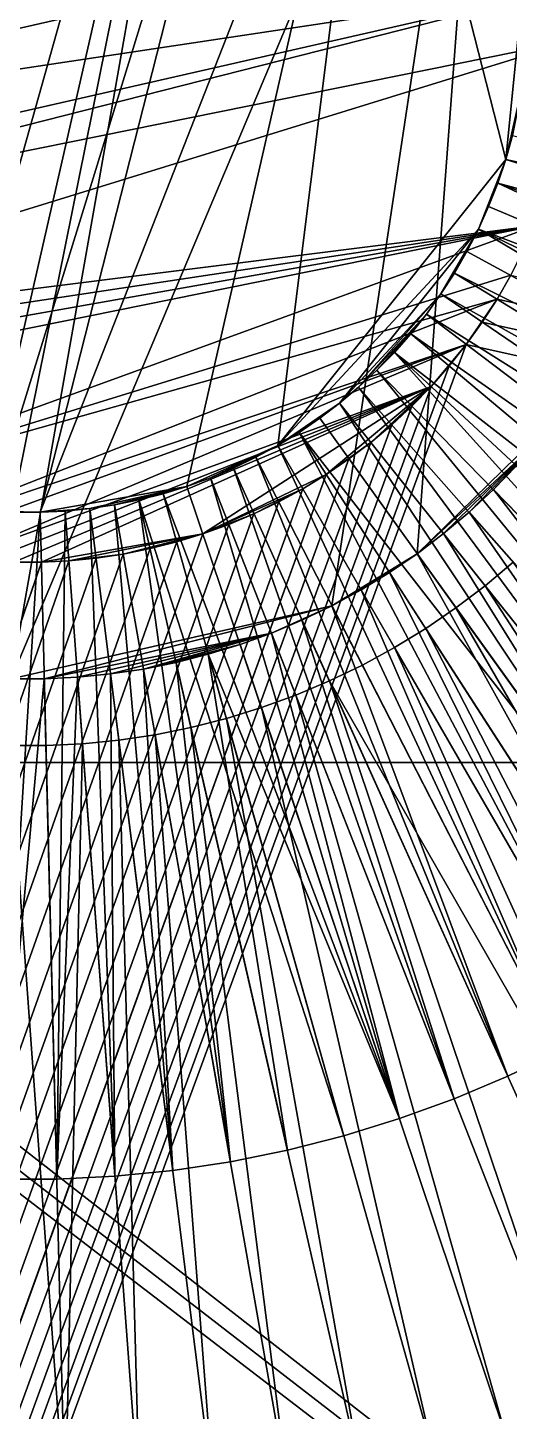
# Model space of a CAD drawing. Header units: millimetres. Extents: x 0 to 520, y -2 to 382.
# Drawn here: x 37 to 38.444, y 65.805 to 69.953 of the extents above; entities that cross this region are included whole.
import ezdxf

# ---------------------------------------------------------------- set-up
doc = ezdxf.new("R2010")
doc.units = ezdxf.units.MM

msp = doc.modelspace()

# ---------------------------------------------------------------- linework, layer by layer
at = {"layer": 'BRASS', "color": 52}
for points in [[(509.2, 369.2, 103), (10.8, 369.2, 103), (10.8, 10.8, 103)], [(509.2, 369.2, 103), (10.8, 10.8, 103), (509.2, 10.8, 103)], [(38.4079, 189.1396, 86), (38.4491, 189.2109, 86), (184.2473, 38.4683, 86)], [(38.3633, 189.0705, 86), (38.4079, 189.1396, 86), (184.175, 38.4289, 86)], [(184.175, 38.4289, 86), (38.4079, 189.1396, 86), (184.2473, 38.4683, 86)], [(38.3633, 70.9295, 86), (38.3633, 189.0705, 86), (184.1048, 38.386, 86)], [(184.1048, 38.386, 86), (38.3633, 189.0705, 86), (184.175, 38.4289, 86)], [(38.3633, 70.9295, 86), (184.1048, 38.386, 86), (38.4079, 70.8604, 86)], [(38.4079, 70.8604, 86), (184.0368, 38.3397, 86), (38.4491, 70.7891, 86)], [(38.4079, 70.8604, 86), (184.1048, 38.386, 86), (184.0368, 38.3397, 86)], [(35.35, 70, 92), (38.6173, 70.3269, 92), (35.3521, 69.9178, 92)], [(35.3521, 69.9178, 92), (38.6173, 70.3269, 92), (35.3582, 69.8357, 92)], [(35.3582, 69.8357, 92), (38.6173, 70.3269, 92), (35.3684, 69.7541, 92)], [(35.3684, 69.7541, 92), (38.6173, 70.3269, 92), (35.401, 69.5929, 92)], [(35.401, 69.5929, 92), (38.6173, 70.3269, 92), (38.6479, 70.0822, 92)], [(35.401, 69.5929, 92), (38.6479, 70.0822, 92), (35.4796, 69.3591, 92)], [(35.4796, 69.3591, 92), (38.6479, 70.0822, 92), (35.5134, 69.2841, 92)], [(35.5134, 69.2841, 92), (38.6479, 70.0822, 92), (38.6479, 69.9178, 92)], [(35.5134, 69.2841, 92), (38.6479, 69.9178, 92), (35.6847, 69.0037, 92)], [(35.6847, 69.0037, 92), (38.6479, 69.9178, 92), (38.5204, 69.3591, 92)], [(35.6847, 69.0037, 92), (38.5204, 69.3591, 92), (35.736, 68.9394, 92)], [(35.736, 68.9394, 92), (38.5204, 69.3591, 92), (35.7905, 68.8777, 92)], [(35.7905, 68.8777, 92), (38.5204, 69.3591, 92), (35.8479, 68.8188, 92)], [(35.8479, 68.8188, 92), (38.5204, 69.3591, 92), (36.2473, 68.5317, 92)], [(36.2473, 68.5317, 92), (38.5204, 69.3591, 92), (38.4491, 69.2109, 92)], [(36.2473, 68.5317, 92), (38.4491, 69.2109, 92), (38.4079, 69.1396, 92)], [(38.4491, 69.2109, 86), (183.3582, 36.8357, 86), (38.4079, 69.1396, 86)], [(38.4079, 69.1396, 92), (38.4491, 69.2109, 92), (38.4079, 69.1396, 86)], [(38.4079, 69.1396, 86), (38.4491, 69.2109, 92), (38.4491, 69.2109, 86)], [(36.2473, 68.5317, 92), (38.4079, 69.1396, 92), (36.5531, 68.4117, 92)], [(36.5531, 68.4117, 92), (38.4079, 69.1396, 92), (38.3153, 69.0037, 92)], [(38.3153, 69.0037, 92), (38.4079, 69.1396, 92), (38.3633, 69.0705, 92)], [(38.4079, 69.1396, 86), (183.3684, 36.7541, 86), (38.3633, 69.0705, 86)], [(38.3633, 69.0705, 92), (38.4079, 69.1396, 92), (38.3633, 69.0705, 86)], [(38.3633, 69.0705, 86), (38.4079, 69.1396, 92), (38.4079, 69.1396, 86)], [(38.4079, 69.1396, 86), (183.3582, 36.8357, 86), (183.3684, 36.7541, 86)], [(38.3633, 69.0705, 86), (183.3827, 36.6731, 86), (38.3153, 69.0037, 86)], [(38.3153, 69.0037, 92), (38.3633, 69.0705, 92), (38.3153, 69.0037, 86)], [(38.3153, 69.0037, 86), (38.3633, 69.0705, 92), (38.3633, 69.0705, 86)], [(38.3633, 69.0705, 86), (183.3684, 36.7541, 86), (183.3827, 36.6731, 86)], [(38.264, 68.9394, 86), (38.3153, 69.0037, 86), (20.5, 20.5, 86)], [(38.3153, 69.0037, 86), (183.401, 36.5929, 86), (20.5, 20.5, 86)], [(36.5531, 68.4117, 92), (38.3153, 69.0037, 92), (36.6328, 68.3914, 92)], [(36.6328, 68.3914, 92), (38.3153, 69.0037, 92), (36.7948, 68.3628, 92)], [(36.7948, 68.3628, 92), (38.3153, 69.0037, 92), (38.2095, 68.8777, 92)], [(38.2095, 68.8777, 92), (38.3153, 69.0037, 92), (38.264, 68.9394, 92)], [(38.264, 68.9394, 92), (38.3153, 69.0037, 92), (38.264, 68.9394, 86)], [(38.264, 68.9394, 86), (38.3153, 69.0037, 92), (38.3153, 69.0037, 86)], [(38.3153, 69.0037, 86), (183.3827, 36.6731, 86), (183.401, 36.5929, 86)], [(38.2095, 68.8777, 86), (38.264, 68.9394, 86), (20.5, 20.5, 86)], [(38.2095, 68.8777, 92), (38.264, 68.9394, 92), (38.2095, 68.8777, 86)], [(38.2095, 68.8777, 86), (38.264, 68.9394, 92), (38.264, 68.9394, 86)], [(38.1521, 68.8188, 86), (38.2095, 68.8777, 86), (20.5, 20.5, 86)], [(36.7948, 68.3628, 92), (38.2095, 68.8777, 92), (36.8767, 68.3546, 92)], [(36.8767, 68.3546, 92), (38.2095, 68.8777, 92), (36.9589, 68.3505, 92)], [(36.9589, 68.3505, 92), (38.2095, 68.8777, 92), (37.0411, 68.3505, 92)], [(37.0411, 68.3505, 92), (38.2095, 68.8777, 92), (37.5255, 68.4359, 92)], [(37.5255, 68.4359, 92), (38.2095, 68.8777, 92), (37.8952, 68.614, 92)], [(37.8952, 68.614, 92), (38.2095, 68.8777, 92), (38.0288, 68.71, 92)], [(38.0288, 68.71, 92), (38.2095, 68.8777, 92), (38.1521, 68.8188, 92)], [(38.1521, 68.8188, 86), (38.2095, 68.8777, 92), (38.2095, 68.8777, 86)], [(38.1521, 68.8188, 92), (38.2095, 68.8777, 92), (38.1521, 68.8188, 86)], [(38.0918, 68.7629, 86), (38.1521, 68.8188, 86), (20.5, 20.5, 86)], [(38.0288, 68.71, 92), (38.1521, 68.8188, 92), (38.0918, 68.7629, 92)], [(38.0918, 68.7629, 86), (38.0918, 68.7629, 92), (38.1521, 68.8188, 86)], [(38.0918, 68.7629, 92), (38.1521, 68.8188, 92), (38.1521, 68.8188, 86)], [(38.0288, 68.71, 86), (38.0918, 68.7629, 86), (20.5, 20.5, 86)], [(38.0288, 68.71, 86), (38.0918, 68.7629, 92), (38.0918, 68.7629, 86)], [(38.0288, 68.71, 92), (38.0918, 68.7629, 92), (38.0288, 68.71, 86)], [(37.9632, 68.6603, 86), (38.0288, 68.71, 86), (20.5, 20.5, 86)], [(37.8952, 68.614, 92), (38.0288, 68.71, 92), (37.9632, 68.6603, 92)], [(37.9632, 68.6603, 86), (37.9632, 68.6603, 92), (38.0288, 68.71, 86)], [(37.9632, 68.6603, 92), (38.0288, 68.71, 92), (38.0288, 68.71, 86)], [(37.8952, 68.614, 86), (37.9632, 68.6603, 86), (20.5, 20.5, 86)], [(37.8952, 68.614, 86), (37.9632, 68.6603, 92), (37.9632, 68.6603, 86)], [(37.8952, 68.614, 92), (37.9632, 68.6603, 92), (37.8952, 68.614, 86)], [(37.825, 68.5711, 86), (37.8952, 68.614, 86), (20.5, 20.5, 86)], [(37.5255, 68.4359, 92), (37.8952, 68.614, 92), (37.825, 68.5711, 92)], [(37.825, 68.5711, 86), (37.8952, 68.614, 92), (37.8952, 68.614, 86)], [(37.825, 68.5711, 92), (37.8952, 68.614, 92), (37.825, 68.5711, 86)], [(37.7527, 68.5317, 86), (37.825, 68.5711, 86), (20.5, 20.5, 86)], [(37.5255, 68.4359, 92), (37.825, 68.5711, 92), (37.6786, 68.496, 92)], [(37.6786, 68.496, 92), (37.825, 68.5711, 92), (37.7527, 68.5317, 92)], [(37.7527, 68.5317, 86), (37.825, 68.5711, 92), (37.825, 68.5711, 86)], [(37.7527, 68.5317, 92), (37.825, 68.5711, 92), (37.7527, 68.5317, 86)], [(37.6786, 68.496, 86), (37.7527, 68.5317, 86), (20.5, 20.5, 86)], [(37.6786, 68.496, 86), (37.7527, 68.5317, 92), (37.7527, 68.5317, 86)], [(37.6786, 68.496, 92), (37.7527, 68.5317, 92), (37.6786, 68.496, 86)], [(37.6028, 68.4641, 86), (37.6786, 68.496, 86), (20.5, 20.5, 86)], [(37.5255, 68.4359, 86), (37.6028, 68.4641, 86), (20.5, 20.5, 86)], [(37.5255, 68.4359, 92), (37.6786, 68.496, 92), (37.6028, 68.4641, 92)], [(37.5255, 68.4359, 86), (37.6028, 68.4641, 92), (37.6028, 68.4641, 86)], [(37.5255, 68.4359, 92), (37.6028, 68.4641, 92), (37.5255, 68.4359, 86)], [(37.6028, 68.4641, 86), (37.6786, 68.496, 92), (37.6786, 68.496, 86)], [(37.6028, 68.4641, 92), (37.6786, 68.496, 92), (37.6028, 68.4641, 86)], [(37.4469, 68.4117, 86), (37.5255, 68.4359, 86), (20.5, 20.5, 86)], [(37.0411, 68.3505, 92), (37.5255, 68.4359, 92), (37.1233, 68.3546, 92)], [(37.1233, 68.3546, 92), (37.5255, 68.4359, 92), (37.2865, 68.3751, 92)], [(37.2865, 68.3751, 92), (37.5255, 68.4359, 92), (37.4469, 68.4117, 92)], [(37.4469, 68.4117, 86), (37.5255, 68.4359, 92), (37.5255, 68.4359, 86)], [(37.4469, 68.4117, 92), (37.5255, 68.4359, 92), (37.4469, 68.4117, 86)], [(37.3672, 68.3914, 86), (37.4469, 68.4117, 86), (20.5, 20.5, 86)], [(37.2865, 68.3751, 86), (37.3672, 68.3914, 86), (20.5, 20.5, 86)], [(37.2052, 68.3628, 86), (37.2865, 68.3751, 86), (20.5, 20.5, 86)], [(37.1233, 68.3546, 92), (37.2865, 68.3751, 92), (37.2052, 68.3628, 92)], [(37.2052, 68.3628, 86), (37.2865, 68.3751, 92), (37.2865, 68.3751, 86)], [(37.2052, 68.3628, 92), (37.2865, 68.3751, 92), (37.2052, 68.3628, 86)], [(37.2865, 68.3751, 92), (37.4469, 68.4117, 92), (37.3672, 68.3914, 92)], [(37.2865, 68.3751, 86), (37.2865, 68.3751, 92), (37.3672, 68.3914, 86)], [(37.2865, 68.3751, 92), (37.3672, 68.3914, 92), (37.3672, 68.3914, 86)], [(37.3672, 68.3914, 86), (37.4469, 68.4117, 92), (37.4469, 68.4117, 86)], [(37.3672, 68.3914, 92), (37.4469, 68.4117, 92), (37.3672, 68.3914, 86)], [(37.1233, 68.3546, 86), (37.2052, 68.3628, 86), (20.5, 20.5, 86)], [(37.0411, 68.3505, 86), (37.1233, 68.3546, 86), (20.5, 20.5, 86)], [(36.9589, 68.3505, 86), (37.0411, 68.3505, 86), (20.5, 20.5, 86)], [(36.9589, 68.3505, 86), (37.0411, 68.3505, 92), (37.0411, 68.3505, 86)], [(36.9589, 68.3505, 92), (37.0411, 68.3505, 92), (36.9589, 68.3505, 86)], [(37.0411, 68.3505, 86), (37.1233, 68.3546, 92), (37.1233, 68.3546, 86)], [(37.0411, 68.3505, 92), (37.1233, 68.3546, 92), (37.0411, 68.3505, 86)], [(37.1233, 68.3546, 86), (37.2052, 68.3628, 92), (37.2052, 68.3628, 86)], [(37.1233, 68.3546, 92), (37.2052, 68.3628, 92), (37.1233, 68.3546, 86)]]:
    msp.add_3dface(points, dxfattribs=at)
at = {"layer": 'STEEL', "color": 8}
for points in [[(37.637, 71.8959, 90), (36.4583, 71.9252, 90), (36, 68.2679, 90)], [(37.637, 71.8959, 90), (36, 68.2679, 90), (36.1774, 68.177, 90)], [(37.637, 71.8959, 90), (36.1774, 68.177, 90), (36.555, 68.0501, 90)], [(37.637, 71.8959, 90), (36.555, 68.0501, 90), (36.7513, 68.0155, 90)], [(37.637, 71.8959, 90), (36.7513, 68.0155, 90), (36.8505, 68.0056, 90)], [(37.637, 71.8959, 90), (36.8505, 68.0056, 90), (36.9501, 68.0006, 90)], [(38.3965, 71.4317, 90), (37.637, 71.8959, 90), (36.9501, 68.0006, 90)], [(36.5937, 71.4439, 80.4), (37.75, 71.299, 80.4), (36.8879, 68.5042, 80.4)], [(38.3965, 71.4317, 90), (36.9501, 68.0006, 90), (37.9124, 68.2203, 90)], [(38.3965, 71.4317, 90), (37.9124, 68.2203, 90), (38.1675, 68.3761, 90)], [(38.3965, 71.4317, 90), (38.1675, 68.3761, 90), (38.5943, 68.7924, 90)], [(38.3965, 71.4317, 90), (38.5943, 68.7924, 90), (38.9975, 70.0997, 90)], [(36.8879, 68.5042, 80.4), (37.75, 71.299, 80.4), (37.0374, 68.5005, 80.4)], [(37.75, 71.299, 80.4), (38.0474, 71.0738, 80.4), (37.0374, 68.5005, 80.4)], [(37.0374, 68.5005, 80.4), (38.0474, 71.0738, 80.4), (37.4777, 68.5781, 80.4)], [(37.4777, 68.5781, 80.4), (38.0474, 71.0738, 80.4), (37.75, 68.701, 80.4)], [(37.75, 68.701, 80.4), (38.0474, 71.0738, 80.4), (38.4334, 69.5579, 80.4)], [(38.4334, 69.5579, 80.4), (38.0474, 71.0738, 80.4), (38.4925, 70.1494, 80.4)], [(38.4334, 69.5579, 80.4), (38.4925, 70.1494, 80.4), (38.4832, 69.7764, 80.4)], [(38.4334, 69.5579, 80.4), (38.4832, 69.7764, 80.4), (38.4536, 69.6299, 80.4)], [(38.4536, 69.6299, 78.5), (40.3918, 69.1363, 78.5), (38.4334, 69.5579, 78.5)], [(38.4334, 69.5579, 80.4), (38.4536, 69.6299, 80.4), (38.4334, 69.5579, 78.5)], [(38.4334, 69.5579, 78.5), (38.4536, 69.6299, 80.4), (38.4536, 69.6299, 78.5)], [(37.75, 68.701, 80.4), (38.4334, 69.5579, 80.4), (38.3515, 69.3492, 80.4)], [(38.3515, 69.3492, 80.4), (38.4334, 69.5579, 80.4), (38.4095, 69.487, 80.4)], [(38.4334, 69.5579, 78.5), (40.3445, 68.9684, 78.5), (38.4095, 69.487, 78.5)], [(38.4095, 69.487, 78.5), (38.4095, 69.487, 80.4), (38.4334, 69.5579, 78.5)], [(38.4095, 69.487, 80.4), (38.4334, 69.5579, 80.4), (38.4334, 69.5579, 78.5)], [(38.4334, 69.5579, 78.5), (40.3918, 69.1363, 78.5), (40.3445, 68.9684, 78.5)], [(38.3515, 69.3492, 80.4), (38.4095, 69.487, 80.4), (38.3822, 69.4173, 80.4)], [(38.4095, 69.487, 78.5), (40.2252, 68.6405, 78.5), (38.3822, 69.4173, 78.5)], [(38.3822, 69.4173, 80.4), (38.4095, 69.487, 80.4), (38.3822, 69.4173, 78.5)], [(38.3822, 69.4173, 78.5), (38.4095, 69.487, 80.4), (38.4095, 69.487, 78.5)], [(38.4095, 69.487, 78.5), (40.2889, 68.8029, 78.5), (40.2252, 68.6405, 78.5)], [(38.4095, 69.487, 78.5), (40.3445, 68.9684, 78.5), (40.2889, 68.8029, 78.5)], [(38.3822, 69.4173, 78.5), (40.2252, 68.6405, 78.5), (38.3515, 69.3492, 78.5)], [(38.3515, 69.3492, 80.4), (38.3822, 69.4173, 80.4), (38.3515, 69.3492, 78.5)], [(38.3515, 69.3492, 78.5), (38.3822, 69.4173, 80.4), (38.3822, 69.4173, 78.5)], [(37.75, 68.701, 80.4), (38.3515, 69.3492, 80.4), (37.9352, 68.8273, 80.4)], [(37.9352, 68.8273, 80.4), (38.3515, 69.3492, 80.4), (38.2394, 69.155, 80.4)], [(38.2394, 69.155, 80.4), (38.3515, 69.3492, 80.4), (38.2799, 69.2178, 80.4)], [(38.2799, 69.2178, 80.4), (38.3515, 69.3492, 80.4), (38.3173, 69.2826, 80.4)], [(38.3515, 69.3492, 78.5), (40.0738, 68.3261, 78.5), (38.3173, 69.2826, 78.5)], [(38.3173, 69.2826, 80.4), (38.3515, 69.3492, 80.4), (38.3173, 69.2826, 78.5)], [(38.3173, 69.2826, 78.5), (38.3515, 69.3492, 80.4), (38.3515, 69.3492, 78.5)], [(38.3515, 69.3492, 78.5), (40.1534, 68.4814, 78.5), (40.0738, 68.3261, 78.5)], [(38.3515, 69.3492, 78.5), (40.2252, 68.6405, 78.5), (40.1534, 68.4814, 78.5)], [(38.3173, 69.2826, 78.5), (40.0738, 68.3261, 78.5), (38.2799, 69.2178, 78.5)], [(38.2799, 69.2178, 80.4), (38.3173, 69.2826, 80.4), (38.2799, 69.2178, 78.5)], [(38.2799, 69.2178, 78.5), (38.3173, 69.2826, 80.4), (38.3173, 69.2826, 78.5)], [(38.2799, 69.2178, 78.5), (39.9865, 68.175, 78.5), (38.2394, 69.155, 78.5)], [(38.2394, 69.155, 78.5), (38.2394, 69.155, 80.4), (38.2799, 69.2178, 78.5)], [(38.2394, 69.155, 80.4), (38.2799, 69.2178, 80.4), (38.2799, 69.2178, 78.5)], [(38.2799, 69.2178, 78.5), (40.0738, 68.3261, 78.5), (39.9865, 68.175, 78.5)], [(37.9352, 68.8273, 80.4), (38.2394, 69.155, 80.4), (37.9925, 68.8753, 80.4)], [(37.9925, 68.8753, 80.4), (38.2394, 69.155, 80.4), (38.1957, 69.0943, 80.4)], [(38.2394, 69.155, 78.5), (39.8918, 68.0284, 78.5), (38.1957, 69.0943, 78.5)], [(38.1957, 69.0943, 80.4), (38.2394, 69.155, 80.4), (38.1957, 69.0943, 78.5)], [(38.1957, 69.0943, 78.5), (38.2394, 69.155, 80.4), (38.2394, 69.155, 78.5)], [(38.2394, 69.155, 78.5), (39.9865, 68.175, 78.5), (39.8918, 68.0284, 78.5)], [(37.9925, 68.8753, 80.4), (38.1957, 69.0943, 80.4), (38.0474, 68.9262, 80.4)], [(38.0474, 68.9262, 80.4), (38.1957, 69.0943, 80.4), (38.1491, 69.0358, 80.4)], [(38.1957, 69.0943, 78.5), (39.79, 67.8867, 78.5), (38.1491, 69.0358, 78.5)], [(38.1491, 69.0358, 78.5), (38.1491, 69.0358, 80.4), (38.1957, 69.0943, 78.5)], [(38.1491, 69.0358, 80.4), (38.1957, 69.0943, 80.4), (38.1957, 69.0943, 78.5)], [(38.1957, 69.0943, 78.5), (39.8918, 68.0284, 78.5), (39.79, 67.8867, 78.5)], [(38.0474, 68.9262, 80.4), (38.1491, 69.0358, 80.4), (38.0996, 68.9797, 80.4)], [(38.1491, 69.0358, 78.5), (39.6812, 67.7502, 78.5), (38.0996, 68.9797, 78.5)], [(38.0996, 68.9797, 80.4), (38.1491, 69.0358, 80.4), (38.0996, 68.9797, 78.5)], [(38.0996, 68.9797, 78.5), (38.1491, 69.0358, 80.4), (38.1491, 69.0358, 78.5)], [(38.1491, 69.0358, 78.5), (39.79, 67.8867, 78.5), (39.6812, 67.7502, 78.5)], [(38.0474, 68.9262, 78.5), (38.0996, 68.9797, 78.5), (39.4438, 67.4945, 78.5)], [(38.0474, 68.9262, 78.5), (38.0474, 68.9262, 80.4), (38.0996, 68.9797, 78.5)], [(38.0474, 68.9262, 80.4), (38.0996, 68.9797, 80.4), (38.0996, 68.9797, 78.5)], [(38.0996, 68.9797, 78.5), (39.5657, 67.6194, 78.5), (39.4438, 67.4945, 78.5)], [(38.0996, 68.9797, 78.5), (39.6812, 67.7502, 78.5), (39.5657, 67.6194, 78.5)], [(37.9925, 68.8753, 78.5), (38.0474, 68.9262, 78.5), (39.3159, 67.3758, 78.5)], [(37.9925, 68.8753, 78.5), (37.9925, 68.8753, 80.4), (38.0474, 68.9262, 78.5)], [(37.9925, 68.8753, 80.4), (38.0474, 68.9262, 80.4), (38.0474, 68.9262, 78.5)], [(39.3159, 67.3758, 78.5), (38.0474, 68.9262, 78.5), (39.4438, 67.4945, 78.5)], [(37.9352, 68.8273, 78.5), (37.9925, 68.8753, 78.5), (39.1822, 67.2636, 78.5)], [(37.9352, 68.8273, 78.5), (37.9925, 68.8753, 80.4), (37.9925, 68.8753, 78.5)], [(37.9352, 68.8273, 80.4), (37.9925, 68.8753, 80.4), (37.9352, 68.8273, 78.5)], [(39.1822, 67.2636, 78.5), (37.9925, 68.8753, 78.5), (39.3159, 67.3758, 78.5)], [(37.75, 68.701, 80.4), (37.9352, 68.8273, 80.4), (37.8756, 68.7821, 80.4)], [(37.8756, 68.7821, 78.5), (37.9352, 68.8273, 78.5), (39.0431, 67.1582, 78.5)], [(37.8756, 68.7821, 78.5), (37.9352, 68.8273, 80.4), (37.9352, 68.8273, 78.5)], [(37.8756, 68.7821, 80.4), (37.9352, 68.8273, 80.4), (37.8756, 68.7821, 78.5)], [(39.0431, 67.1582, 78.5), (37.9352, 68.8273, 78.5), (39.1822, 67.2636, 78.5)], [(38.5943, 68.7924, 90), (38.1675, 68.3761, 90), (38.5321, 68.7144, 90)], [(37.75, 68.701, 80.4), (37.8756, 68.7821, 80.4), (37.8138, 68.74, 80.4)], [(37.8138, 68.74, 78.5), (37.8756, 68.7821, 78.5), (39.0431, 67.1582, 78.5)], [(37.8138, 68.74, 78.5), (37.8138, 68.74, 80.4), (37.8756, 68.7821, 78.5)], [(37.8138, 68.74, 80.4), (37.8756, 68.7821, 80.4), (37.8756, 68.7821, 78.5)], [(37.75, 68.701, 78.5), (37.8138, 68.74, 78.5), (38.75, 66.9689, 78.5)], [(37.75, 68.701, 78.5), (37.8138, 68.74, 80.4), (37.8138, 68.74, 78.5)], [(37.75, 68.701, 80.4), (37.8138, 68.74, 80.4), (37.75, 68.701, 78.5)], [(38.75, 66.9689, 78.5), (37.8138, 68.74, 78.5), (38.8989, 67.0599, 78.5)], [(38.8989, 67.0599, 78.5), (37.8138, 68.74, 78.5), (39.0431, 67.1582, 78.5)], [(38.5321, 68.7144, 90), (38.1675, 68.3761, 90), (38.247, 68.4363, 90)], [(38.5321, 68.7144, 90), (38.247, 68.4363, 90), (38.3234, 68.5004, 90)], [(38.5321, 68.7144, 90), (38.3234, 68.5004, 90), (38.3965, 68.5683, 90)], [(38.5321, 68.7144, 90), (38.3965, 68.5683, 90), (38.4661, 68.6397, 90)], [(37.4777, 68.5781, 80.4), (37.75, 68.701, 80.4), (37.548, 68.6037, 80.4)], [(37.548, 68.6037, 80.4), (37.75, 68.701, 80.4), (37.6169, 68.6327, 80.4)], [(37.6169, 68.6327, 80.4), (37.75, 68.701, 80.4), (37.6843, 68.6652, 80.4)], [(37.6169, 68.6327, 78.5), (37.6843, 68.6652, 78.5), (38.4395, 66.8097, 78.5)], [(37.6169, 68.6327, 78.5), (37.6843, 68.6652, 80.4), (37.6843, 68.6652, 78.5)], [(37.6169, 68.6327, 80.4), (37.6843, 68.6652, 80.4), (37.6169, 68.6327, 78.5)], [(37.6843, 68.6652, 78.5), (37.75, 68.701, 78.5), (38.5967, 66.8854, 78.5)], [(37.6843, 68.6652, 78.5), (37.75, 68.701, 80.4), (37.75, 68.701, 78.5)], [(37.6843, 68.6652, 80.4), (37.75, 68.701, 80.4), (37.6843, 68.6652, 78.5)], [(38.4395, 66.8097, 78.5), (37.6843, 68.6652, 78.5), (38.5967, 66.8854, 78.5)], [(38.5967, 66.8854, 78.5), (37.75, 68.701, 78.5), (38.75, 66.9689, 78.5)], [(37.548, 68.6037, 78.5), (37.6169, 68.6327, 78.5), (38.2787, 66.7419, 78.5)], [(37.548, 68.6037, 78.5), (37.6169, 68.6327, 80.4), (37.6169, 68.6327, 78.5)], [(37.548, 68.6037, 80.4), (37.6169, 68.6327, 80.4), (37.548, 68.6037, 78.5)], [(38.2787, 66.7419, 78.5), (37.6169, 68.6327, 78.5), (38.4395, 66.8097, 78.5)], [(38.4661, 68.6397, 90), (38.3965, 68.5683, 82), (38.4661, 68.6397, 82)], [(38.4661, 68.6397, 90), (38.3965, 68.5683, 90), (38.3965, 68.5683, 82)], [(38.4661, 68.6397, 82), (38.3965, 68.5683, 82), (39.4438, 67.4945, 82)], [(37.4777, 68.5781, 78.5), (37.548, 68.6037, 78.5), (38.1147, 66.6823, 78.5)], [(37.4777, 68.5781, 78.5), (37.548, 68.6037, 80.4), (37.548, 68.6037, 78.5)], [(37.4777, 68.5781, 80.4), (37.548, 68.6037, 80.4), (37.4777, 68.5781, 78.5)], [(38.1147, 66.6823, 78.5), (37.548, 68.6037, 78.5), (38.2787, 66.7419, 78.5)], [(37.0374, 68.5005, 80.4), (37.4777, 68.5781, 80.4), (37.1865, 68.5116, 80.4)], [(37.1865, 68.5116, 80.4), (37.4777, 68.5781, 80.4), (37.2605, 68.5228, 80.4)], [(37.2605, 68.5228, 80.4), (37.4777, 68.5781, 80.4), (37.4063, 68.5561, 80.4)], [(37.2605, 68.5228, 80.4), (37.4063, 68.5561, 80.4), (37.3338, 68.5376, 80.4)], [(37.3338, 68.5376, 78.5), (37.4063, 68.5561, 78.5), (37.9479, 66.6308, 78.5)], [(37.3338, 68.5376, 78.5), (37.4063, 68.5561, 80.4), (37.4063, 68.5561, 78.5)], [(37.3338, 68.5376, 80.4), (37.4063, 68.5561, 80.4), (37.3338, 68.5376, 78.5)], [(37.4063, 68.5561, 78.5), (37.4777, 68.5781, 78.5), (38.1147, 66.6823, 78.5)], [(37.4063, 68.5561, 78.5), (37.4777, 68.5781, 80.4), (37.4777, 68.5781, 78.5)], [(37.4063, 68.5561, 80.4), (37.4777, 68.5781, 80.4), (37.4063, 68.5561, 78.5)], [(37.9479, 66.6308, 78.5), (37.4063, 68.5561, 78.5), (38.1147, 66.6823, 78.5)], [(38.3965, 68.5683, 90), (38.3234, 68.5004, 82), (38.3965, 68.5683, 82)], [(38.3965, 68.5683, 90), (38.3234, 68.5004, 90), (38.3234, 68.5004, 82)], [(38.3965, 68.5683, 82), (38.3234, 68.5004, 82), (39.3159, 67.3758, 82)], [(38.3965, 68.5683, 82), (39.3159, 67.3758, 82), (39.4438, 67.4945, 82)], [(36.8879, 68.5042, 80.4), (37.0374, 68.5005, 80.4), (36.9626, 68.5005, 80.4)], [(36.9626, 68.5005, 78.5), (37.0374, 68.5005, 78.5), (36.9127, 66.5011, 78.5)], [(36.9127, 66.5011, 78.5), (37.0374, 68.5005, 78.5), (37.0873, 66.5011, 78.5)], [(36.9626, 68.5005, 78.5), (36.9626, 68.5005, 80.4), (37.0374, 68.5005, 78.5)], [(36.9626, 68.5005, 80.4), (37.0374, 68.5005, 80.4), (37.0374, 68.5005, 78.5)], [(37.0374, 68.5005, 80.4), (37.1865, 68.5116, 80.4), (37.1121, 68.5042, 80.4)], [(37.0374, 68.5005, 78.5), (37.1121, 68.5042, 78.5), (37.0873, 66.5011, 78.5)], [(37.0374, 68.5005, 78.5), (37.0374, 68.5005, 80.4), (37.1121, 68.5042, 78.5)], [(37.0374, 68.5005, 80.4), (37.1121, 68.5042, 80.4), (37.1121, 68.5042, 78.5)], [(37.0873, 66.5011, 78.5), (37.1121, 68.5042, 78.5), (37.2616, 66.5098, 78.5)], [(37.1121, 68.5042, 78.5), (37.1865, 68.5116, 78.5), (37.2616, 66.5098, 78.5)], [(37.1121, 68.5042, 78.5), (37.1865, 68.5116, 80.4), (37.1865, 68.5116, 78.5)], [(37.1121, 68.5042, 80.4), (37.1865, 68.5116, 80.4), (37.1121, 68.5042, 78.5)], [(37.1865, 68.5116, 78.5), (37.2605, 68.5228, 78.5), (37.4352, 66.5272, 78.5)], [(37.1865, 68.5116, 78.5), (37.2605, 68.5228, 80.4), (37.2605, 68.5228, 78.5)], [(37.1865, 68.5116, 80.4), (37.2605, 68.5228, 80.4), (37.1865, 68.5116, 78.5)], [(37.2616, 66.5098, 78.5), (37.1865, 68.5116, 78.5), (37.4352, 66.5272, 78.5)], [(37.2605, 68.5228, 78.5), (37.3338, 68.5376, 78.5), (37.6078, 66.5532, 78.5)], [(37.2605, 68.5228, 78.5), (37.3338, 68.5376, 80.4), (37.3338, 68.5376, 78.5)], [(37.2605, 68.5228, 80.4), (37.3338, 68.5376, 80.4), (37.2605, 68.5228, 78.5)], [(37.4352, 66.5272, 78.5), (37.2605, 68.5228, 78.5), (37.6078, 66.5532, 78.5)], [(37.6078, 66.5532, 78.5), (37.3338, 68.5376, 78.5), (37.7788, 66.5878, 78.5)], [(37.7788, 66.5878, 78.5), (37.3338, 68.5376, 78.5), (37.9479, 66.6308, 78.5)], [(38.3234, 68.5004, 90), (38.247, 68.4363, 82), (38.3234, 68.5004, 82)], [(38.3234, 68.5004, 90), (38.247, 68.4363, 90), (38.247, 68.4363, 82)], [(38.3234, 68.5004, 82), (38.247, 68.4363, 82), (39.1822, 67.2636, 82)], [(38.3234, 68.5004, 82), (39.1822, 67.2636, 82), (39.3159, 67.3758, 82)], [(38.247, 68.4363, 90), (38.1675, 68.3761, 82), (38.247, 68.4363, 82)], [(38.247, 68.4363, 90), (38.1675, 68.3761, 90), (38.1675, 68.3761, 82)], [(38.247, 68.4363, 82), (38.1675, 68.3761, 82), (39.0431, 67.1582, 82)], [(38.247, 68.4363, 82), (39.0431, 67.1582, 82), (39.1822, 67.2636, 82)], [(38.1675, 68.3761, 90), (37.9124, 68.2203, 90), (38.0851, 68.3199, 90)], [(38.1675, 68.3761, 90), (38.0851, 68.3199, 82), (38.1675, 68.3761, 82)], [(38.1675, 68.3761, 90), (38.0851, 68.3199, 90), (38.0851, 68.3199, 82)], [(38.1675, 68.3761, 82), (38.0851, 68.3199, 82), (38.8989, 67.0599, 82)], [(38.1675, 68.3761, 82), (38.8989, 67.0599, 82), (39.0431, 67.1582, 82)], [(38.4557, 68.3505, 83), (38.3717, 68.28, 83), (39.8057, 66.4818, 83)], [(38.3717, 68.28, 82), (38.4557, 68.3505, 82), (39.8057, 66.4818, 82)], [(38.3717, 68.28, 82), (38.4557, 68.3505, 83), (38.4557, 68.3505, 82)], [(38.3717, 68.28, 83), (38.4557, 68.3505, 83), (38.3717, 68.28, 82)], [(38.0851, 68.3199, 90), (37.9124, 68.2203, 90), (38, 68.2679, 90)], [(38, 68.2679, 90), (38, 68.2679, 82), (38.0851, 68.3199, 82)], [(38.0851, 68.3199, 90), (38, 68.2679, 90), (38.0851, 68.3199, 82)], [(38.0851, 68.3199, 82), (38, 68.2679, 82), (38.75, 66.9689, 82)], [(38.0851, 68.3199, 82), (38.75, 66.9689, 82), (38.8989, 67.0599, 82)], [(38, 68.2679, 90), (37.9124, 68.2203, 82), (38, 68.2679, 82)], [(38, 68.2679, 90), (37.9124, 68.2203, 90), (37.9124, 68.2203, 82)], [(38, 68.2679, 82), (37.9124, 68.2203, 82), (38.5967, 66.8854, 82)], [(38, 68.2679, 82), (38.5967, 66.8854, 82), (38.75, 66.9689, 82)], [(38.3717, 68.28, 83), (38.2842, 68.2137, 83), (39.6268, 66.3463, 83)], [(38.2842, 68.2137, 82), (38.3717, 68.28, 82), (39.6268, 66.3463, 82)], [(38.2842, 68.2137, 82), (38.3717, 68.28, 83), (38.3717, 68.28, 82)], [(38.2842, 68.2137, 83), (38.3717, 68.28, 83), (38.2842, 68.2137, 82)], [(38.3717, 68.28, 83), (39.6268, 66.3463, 83), (39.8057, 66.4818, 83)], [(39.6268, 66.3463, 82), (38.3717, 68.28, 82), (39.8057, 66.4818, 82)], [(37.9124, 68.2203, 90), (36.9501, 68.0006, 90), (37.0499, 68.0006, 90)], [(37.9124, 68.2203, 90), (37.0499, 68.0006, 90), (37.7307, 68.1383, 90)], [(37.9124, 68.2203, 90), (37.7307, 68.1383, 90), (37.8226, 68.177, 90)], [(37.8226, 68.177, 90), (37.8226, 68.177, 82), (37.9124, 68.2203, 82)], [(37.9124, 68.2203, 90), (37.8226, 68.177, 90), (37.9124, 68.2203, 82)], [(37.9124, 68.2203, 82), (37.8226, 68.177, 82), (38.4395, 66.8097, 82)], [(37.9124, 68.2203, 82), (38.4395, 66.8097, 82), (38.5967, 66.8854, 82)], [(38.2842, 68.2137, 83), (38.1936, 68.1519, 83), (39.4415, 66.2199, 83)], [(38.1936, 68.1519, 82), (38.2842, 68.2137, 82), (39.4415, 66.2199, 82)], [(38.1936, 68.1519, 82), (38.2842, 68.2137, 83), (38.2842, 68.2137, 82)], [(38.1936, 68.1519, 83), (38.2842, 68.2137, 83), (38.1936, 68.1519, 82)], [(38.2842, 68.2137, 83), (39.4415, 66.2199, 83), (39.6268, 66.3463, 83)], [(39.4415, 66.2199, 82), (38.2842, 68.2137, 82), (39.6268, 66.3463, 82)], [(37.8226, 68.177, 90), (37.7307, 68.1383, 82), (37.8226, 68.177, 82)], [(37.8226, 68.177, 90), (37.7307, 68.1383, 90), (37.7307, 68.1383, 82)], [(37.8226, 68.177, 82), (37.7307, 68.1383, 82), (38.2787, 66.7419, 82)], [(37.8226, 68.177, 82), (38.2787, 66.7419, 82), (38.4395, 66.8097, 82)], [(37.7307, 68.1383, 90), (37.0499, 68.0006, 90), (37.1495, 68.0056, 90)], [(37.7307, 68.1383, 90), (37.1495, 68.0056, 90), (37.2487, 68.0155, 90)], [(37.7307, 68.1383, 90), (37.2487, 68.0155, 90), (37.3473, 68.0304, 90)], [(37.7307, 68.1383, 90), (37.3473, 68.0304, 90), (37.637, 68.1041, 90)], [(37.637, 68.1041, 90), (37.637, 68.1041, 82), (37.7307, 68.1383, 82)], [(37.7307, 68.1383, 90), (37.637, 68.1041, 90), (37.7307, 68.1383, 82)], [(37.7307, 68.1383, 82), (37.637, 68.1041, 82), (38.1147, 66.6823, 82)], [(37.7307, 68.1383, 82), (38.1147, 66.6823, 82), (38.2787, 66.7419, 82)], [(38.1936, 68.1519, 83), (38.1, 68.0947, 83), (39.25, 66.1029, 83)], [(38.1, 68.0947, 82), (38.1936, 68.1519, 82), (39.25, 66.1029, 82)], [(38.1, 68.0947, 82), (38.1, 68.0947, 83), (38.1936, 68.1519, 82)], [(38.1, 68.0947, 83), (38.1936, 68.1519, 83), (38.1936, 68.1519, 82)], [(38.1936, 68.1519, 83), (39.25, 66.1029, 83), (39.4415, 66.2199, 83)], [(39.25, 66.1029, 82), (38.1936, 68.1519, 82), (39.4415, 66.2199, 82)], [(37.637, 68.1041, 90), (37.3473, 68.0304, 90), (37.5417, 68.0748, 90)], [(37.637, 68.1041, 90), (37.5417, 68.0748, 82), (37.637, 68.1041, 82)], [(37.637, 68.1041, 90), (37.5417, 68.0748, 90), (37.5417, 68.0748, 82)], [(37.637, 68.1041, 82), (37.5417, 68.0748, 82), (38.1147, 66.6823, 82)], [(38.1, 68.0947, 83), (38.0037, 68.0423, 83), (39.0529, 65.9956, 83)], [(38.0037, 68.0423, 82), (38.1, 68.0947, 82), (39.0529, 65.9956, 82)], [(38.0037, 68.0423, 82), (38.1, 68.0947, 83), (38.1, 68.0947, 82)], [(38.0037, 68.0423, 83), (38.1, 68.0947, 83), (38.0037, 68.0423, 82)], [(38.1, 68.0947, 83), (39.0529, 65.9956, 83), (39.25, 66.1029, 83)], [(39.0529, 65.9956, 82), (38.1, 68.0947, 82), (39.25, 66.1029, 82)], [(37.5417, 68.0748, 90), (37.3473, 68.0304, 90), (37.445, 68.0501, 90)], [(37.3473, 68.0304, 90), (37.3473, 68.0304, 82), (37.445, 68.0501, 82)], [(37.445, 68.0501, 90), (37.3473, 68.0304, 90), (37.445, 68.0501, 82)], [(37.445, 68.0501, 82), (37.3473, 68.0304, 82), (37.6078, 66.5532, 82)], [(37.5417, 68.0748, 90), (37.445, 68.0501, 82), (37.5417, 68.0748, 82)], [(37.5417, 68.0748, 90), (37.445, 68.0501, 90), (37.445, 68.0501, 82)], [(37.5417, 68.0748, 82), (37.445, 68.0501, 82), (37.7788, 66.5878, 82)], [(37.445, 68.0501, 82), (37.6078, 66.5532, 82), (37.7788, 66.5878, 82)], [(37.5417, 68.0748, 82), (37.9479, 66.6308, 82), (38.1147, 66.6823, 82)], [(37.5417, 68.0748, 82), (37.7788, 66.5878, 82), (37.9479, 66.6308, 82)], [(38.0037, 68.0423, 83), (37.9048, 67.9947, 83), (39.0529, 65.9956, 83)], [(37.9048, 67.9947, 82), (38.0037, 68.0423, 82), (39.0529, 65.9956, 82)], [(37.9048, 67.9947, 82), (37.9048, 67.9947, 83), (38.0037, 68.0423, 82)], [(37.9048, 67.9947, 83), (38.0037, 68.0423, 83), (38.0037, 68.0423, 82)], [(37.0499, 68.0006, 82), (36.9501, 68.0006, 82), (36.9127, 66.5011, 82)], [(37.0499, 68.0006, 82), (36.9127, 66.5011, 82), (37.0873, 66.5011, 82)], [(37.0499, 68.0006, 90), (36.9501, 68.0006, 82), (37.0499, 68.0006, 82)], [(37.0499, 68.0006, 90), (36.9501, 68.0006, 90), (36.9501, 68.0006, 82)], [(37.1495, 68.0056, 90), (37.0499, 68.0006, 82), (37.1495, 68.0056, 82)], [(37.1495, 68.0056, 90), (37.0499, 68.0006, 90), (37.0499, 68.0006, 82)], [(37.1495, 68.0056, 82), (37.0499, 68.0006, 82), (37.0873, 66.5011, 82)], [(37.1495, 68.0056, 82), (37.0873, 66.5011, 82), (37.2616, 66.5098, 82)], [(37.2487, 68.0155, 90), (37.1495, 68.0056, 82), (37.2487, 68.0155, 82)], [(37.2487, 68.0155, 90), (37.1495, 68.0056, 90), (37.1495, 68.0056, 82)], [(37.2487, 68.0155, 82), (37.1495, 68.0056, 82), (37.2616, 66.5098, 82)], [(37.3473, 68.0304, 90), (37.2487, 68.0155, 82), (37.3473, 68.0304, 82)], [(37.3473, 68.0304, 90), (37.2487, 68.0155, 90), (37.2487, 68.0155, 82)], [(37.3473, 68.0304, 82), (37.2487, 68.0155, 82), (37.4352, 66.5272, 82)], [(37.2487, 68.0155, 82), (37.2616, 66.5098, 82), (37.4352, 66.5272, 82)], [(37.3473, 68.0304, 82), (37.4352, 66.5272, 82), (37.6078, 66.5532, 82)], [(37.9048, 67.9947, 83), (37.8038, 67.9521, 83), (38.644, 65.8111, 83)], [(37.8038, 67.9521, 82), (37.9048, 67.9947, 82), (38.644, 65.8111, 82)], [(37.8038, 67.9521, 82), (37.9048, 67.9947, 83), (37.9048, 67.9947, 82)], [(37.8038, 67.9521, 83), (37.9048, 67.9947, 83), (37.8038, 67.9521, 82)], [(37.9048, 67.9947, 83), (38.644, 65.8111, 83), (38.8508, 65.8982, 83)], [(37.9048, 67.9947, 83), (38.8508, 65.8982, 83), (39.0529, 65.9956, 83)], [(38.644, 65.8111, 82), (37.9048, 67.9947, 82), (38.8508, 65.8982, 82)], [(38.8508, 65.8982, 82), (37.9048, 67.9947, 82), (39.0529, 65.9956, 82)], [(37.8038, 67.9521, 83), (37.7007, 67.9146, 83), (38.4332, 65.7343, 83)], [(37.7007, 67.9146, 82), (37.8038, 67.9521, 82), (38.4332, 65.7343, 82)], [(37.7007, 67.9146, 82), (37.7007, 67.9146, 83), (37.8038, 67.9521, 82)], [(37.7007, 67.9146, 83), (37.8038, 67.9521, 83), (37.8038, 67.9521, 82)], [(37.8038, 67.9521, 83), (38.4332, 65.7343, 83), (38.644, 65.8111, 83)], [(38.4332, 65.7343, 82), (37.8038, 67.9521, 82), (38.644, 65.8111, 82)], [(37.5958, 67.8822, 83), (37.4895, 67.8552, 83), (38.0013, 65.6128, 83)], [(37.4895, 67.8552, 82), (37.5958, 67.8822, 82), (38.0013, 65.6128, 82)], [(37.4895, 67.8552, 82), (37.5958, 67.8822, 83), (37.5958, 67.8822, 82)], [(37.4895, 67.8552, 83), (37.5958, 67.8822, 83), (37.4895, 67.8552, 82)], [(37.7007, 67.9146, 83), (37.5958, 67.8822, 83), (38.2188, 65.6682, 83)], [(37.5958, 67.8822, 82), (37.7007, 67.9146, 82), (38.2188, 65.6682, 82)], [(37.5958, 67.8822, 82), (37.7007, 67.9146, 83), (37.7007, 67.9146, 82)], [(37.5958, 67.8822, 83), (37.7007, 67.9146, 83), (37.5958, 67.8822, 82)], [(37.5958, 67.8822, 83), (38.0013, 65.6128, 83), (38.2188, 65.6682, 83)], [(38.0013, 65.6128, 82), (37.5958, 67.8822, 82), (38.2188, 65.6682, 82)], [(37.7007, 67.9146, 83), (38.2188, 65.6682, 83), (38.4332, 65.7343, 83)], [(38.2188, 65.6682, 82), (37.7007, 67.9146, 82), (38.4332, 65.7343, 82)], [(37.382, 67.8334, 83), (37.2736, 67.8171, 83), (37.5595, 65.5349, 83)], [(37.2736, 67.8171, 82), (37.382, 67.8334, 82), (37.5595, 65.5349, 82)], [(37.2736, 67.8171, 82), (37.382, 67.8334, 83), (37.382, 67.8334, 82)], [(37.2736, 67.8171, 83), (37.382, 67.8334, 83), (37.2736, 67.8171, 82)], [(37.4895, 67.8552, 83), (37.382, 67.8334, 83), (37.7814, 65.5684, 83)], [(37.382, 67.8334, 82), (37.4895, 67.8552, 82), (37.7814, 65.5684, 82)], [(37.382, 67.8334, 82), (37.382, 67.8334, 83), (37.4895, 67.8552, 82)], [(37.382, 67.8334, 83), (37.4895, 67.8552, 83), (37.4895, 67.8552, 82)], [(37.382, 67.8334, 83), (37.5595, 65.5349, 83), (37.7814, 65.5684, 83)], [(37.5595, 65.5349, 82), (37.382, 67.8334, 82), (37.7814, 65.5684, 82)], [(37.4895, 67.8552, 83), (37.7814, 65.5684, 83), (38.0013, 65.6128, 83)], [(37.7814, 65.5684, 82), (37.4895, 67.8552, 82), (38.0013, 65.6128, 82)], [(36.9452, 67.8007, 83), (36.8878, 65.5014, 83), (37.1122, 65.5014, 83)], [(36.8878, 65.5014, 82), (36.9452, 67.8007, 82), (37.1122, 65.5014, 82)], [(37.0548, 67.8007, 83), (36.9452, 67.8007, 83), (37.1122, 65.5014, 83)], [(36.9452, 67.8007, 82), (37.0548, 67.8007, 82), (37.1122, 65.5014, 82)], [(36.9452, 67.8007, 82), (37.0548, 67.8007, 83), (37.0548, 67.8007, 82)], [(36.9452, 67.8007, 83), (37.0548, 67.8007, 83), (36.9452, 67.8007, 82)], [(37.1644, 67.8062, 83), (37.0548, 67.8007, 83), (37.1122, 65.5014, 83)], [(37.0548, 67.8007, 82), (37.1644, 67.8062, 82), (37.1122, 65.5014, 82)], [(37.0548, 67.8007, 82), (37.1644, 67.8062, 83), (37.1644, 67.8062, 82)], [(37.0548, 67.8007, 83), (37.1644, 67.8062, 83), (37.0548, 67.8007, 82)], [(37.1644, 67.8062, 83), (37.1122, 65.5014, 83), (37.3363, 65.5126, 83)], [(37.1122, 65.5014, 82), (37.1644, 67.8062, 82), (37.3363, 65.5126, 82)], [(37.2736, 67.8171, 83), (37.1644, 67.8062, 83), (37.3363, 65.5126, 83)], [(37.1644, 67.8062, 82), (37.2736, 67.8171, 82), (37.3363, 65.5126, 82)], [(37.1644, 67.8062, 82), (37.2736, 67.8171, 83), (37.2736, 67.8171, 82)], [(37.1644, 67.8062, 83), (37.2736, 67.8171, 83), (37.1644, 67.8062, 82)], [(37.2736, 67.8171, 83), (37.3363, 65.5126, 83), (37.5595, 65.5349, 83)], [(37.3363, 65.5126, 82), (37.2736, 67.8171, 82), (37.5595, 65.5349, 82)], [(48, 58, 86), (35.276, 67.7612, 86), (20, 58, 86)], [(48, 58, 86), (35.3878, 67.7528, 86), (35.276, 67.7612, 86)], [(48, 58, 86), (35.5, 67.75, 86), (35.3878, 67.7528, 86)], [(35.5, 67.75, 83), (48, 58, 83), (23, 58, 83)], [(38.5, 67.75, 86), (35.5, 67.75, 86), (48, 58, 86)], [(35.5, 67.75, 83), (38.5, 67.75, 83), (48, 58, 83)], [(38.5, 67.75, 86), (38.5, 67.75, 83), (35.5, 67.75, 83)], [(38.5, 67.75, 86), (35.5, 67.75, 83), (35.5, 67.75, 86)], [(38.5967, 66.8854, 82), (38.4395, 66.8097, 78.5), (38.5967, 66.8854, 78.5)], [(38.5967, 66.8854, 82), (38.4395, 66.8097, 82), (38.4395, 66.8097, 78.5)], [(38.2787, 66.7419, 82), (38.2787, 66.7419, 78.5), (38.4395, 66.8097, 78.5)], [(38.4395, 66.8097, 82), (38.2787, 66.7419, 82), (38.4395, 66.8097, 78.5)], [(38.2787, 66.7419, 82), (38.1147, 66.6823, 78.5), (38.2787, 66.7419, 78.5)], [(38.2787, 66.7419, 82), (38.1147, 66.6823, 82), (38.1147, 66.6823, 78.5)], [(38.1147, 66.6823, 82), (37.9479, 66.6308, 78.5), (38.1147, 66.6823, 78.5)], [(38.1147, 66.6823, 82), (37.9479, 66.6308, 82), (37.9479, 66.6308, 78.5)], [(37.9479, 66.6308, 82), (37.7788, 66.5878, 78.5), (37.9479, 66.6308, 78.5)], [(37.9479, 66.6308, 82), (37.7788, 66.5878, 82), (37.7788, 66.5878, 78.5)], [(37.6078, 66.5532, 82), (37.4352, 66.5272, 78.5), (37.6078, 66.5532, 78.5)], [(37.6078, 66.5532, 82), (37.4352, 66.5272, 82), (37.4352, 66.5272, 78.5)], [(37.7788, 66.5878, 82), (37.6078, 66.5532, 78.5), (37.7788, 66.5878, 78.5)], [(37.7788, 66.5878, 82), (37.6078, 66.5532, 82), (37.6078, 66.5532, 78.5)], [(37.2616, 66.5098, 82), (37.0873, 66.5011, 78.5), (37.2616, 66.5098, 78.5)], [(37.2616, 66.5098, 82), (37.0873, 66.5011, 82), (37.0873, 66.5011, 78.5)], [(37.4352, 66.5272, 82), (37.2616, 66.5098, 78.5), (37.4352, 66.5272, 78.5)], [(37.4352, 66.5272, 82), (37.2616, 66.5098, 82), (37.2616, 66.5098, 78.5)], [(37.0873, 66.5011, 82), (36.9127, 66.5011, 78.5), (37.0873, 66.5011, 78.5)], [(37.0873, 66.5011, 82), (36.9127, 66.5011, 82), (36.9127, 66.5011, 78.5)], [(38.4332, 65.7343, 83), (38.4332, 65.7343, 82), (38.644, 65.8111, 82)], [(38.644, 65.8111, 83), (38.4332, 65.7343, 83), (38.644, 65.8111, 82)]]:
    msp.add_3dface(points, dxfattribs=at)

doc.saveas('drawing.dxf')
